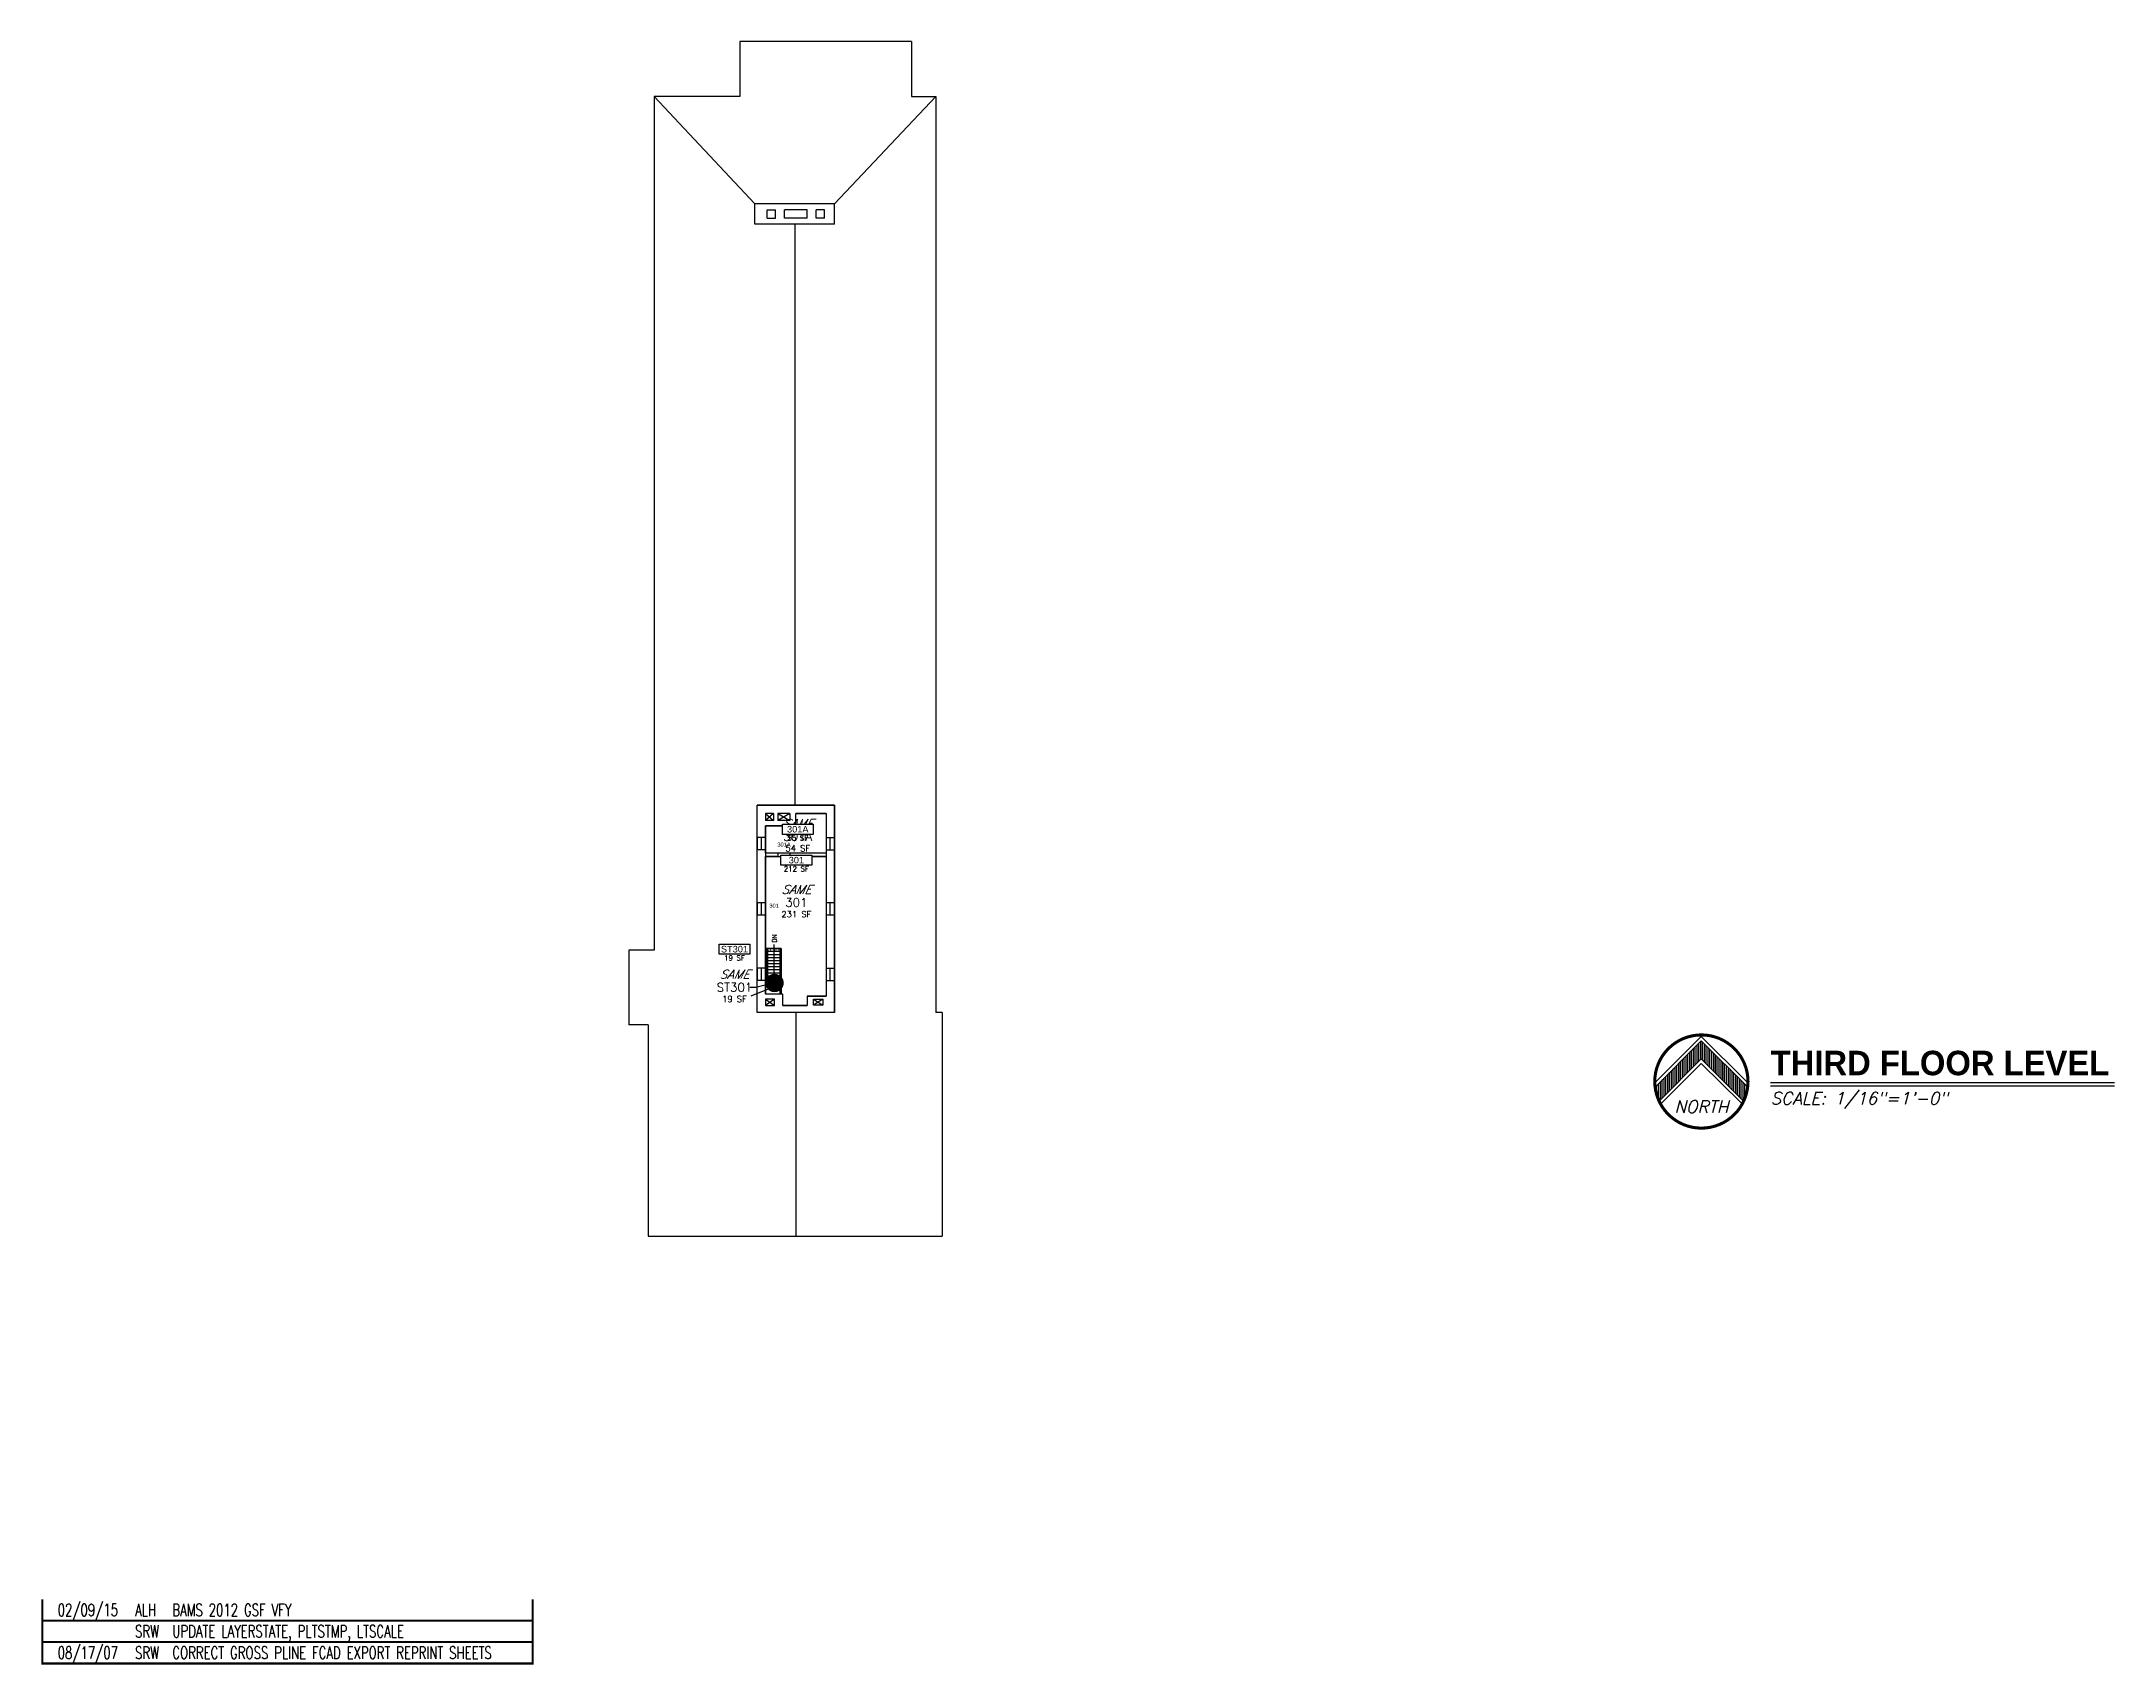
# Model space of a CAD drawing. Header units: inches. Extents: x 3065776 to 3066114, y 1245057 to 1245322.
import ezdxf
from ezdxf.enums import TextEntityAlignment as Align

# ---------------------------------------------------------------- set-up
doc = ezdxf.new("R2010")
doc.units = ezdxf.units.IN
doc.header["$MEASUREMENT"] = 0
doc.set_wipeout_variables(frame=1)
for name, color, linetype in [('A-ANNO-LEVL', 4, 'Continuous'), ('A-ANNO-NRTH', 4, 'Continuous'), ('A-ANNO-REVS', 1, 'Continuous'), ('A-ANNO-RMNO', 4, 'Continuous'), ('A-ANNO-RMNO-OLD', 4, 'Continuous'), ('A-ANNO-RMSF', 4, 'Continuous'), ('A-ANNO-SCAL', 4, 'Continuous'), ('A-FLOR-LEVL', 3, 'Continuous'), ('A-GLAZ', 2, 'Continuous'), ('A-ROOF', 1, 'Continuous'), ('A-SPAC-ANOT', 7, 'Continuous'), ('A-SPAC-GROS', 6, 'Continuous'), ('A-SPAC-PPLN-AREA', 3, 'Continuous'), ('A-SPAC-RMBX', 4, 'Continuous'), ('A-SPAC-RMDR', 7, 'Continuous'), ('A-SPAC-RMNO', 4, 'Continuous'), ('A-SPAC-RMTW', 4, 'Continuous'), ('A-SPAC-WPBX', 4, 'Continuous'), ('A-WALL', 7, 'Continuous'), ('A-WALL-HEAD', 4, 'Continuous')]:
    doc.layers.add(name, color=color, linetype=linetype)
doc.styles.add('FAI1', font='arial.ttf')
doc.styles.add('LEVELTXT', font='bold.shx', dxfattribs={"height": 0.25})
doc.styles.add('REVS', font='romans.shx', dxfattribs={"width": 0.7})
doc.styles.add('RMTAG-OLDNUM', font='complex.shx', dxfattribs={"oblique": 25, "height": 17})
doc.styles.add('RMTAG-RMNUM', font='simplex', dxfattribs={"height": 17})
doc.styles.add('RMTAG-SQFT', font='simplex', dxfattribs={"height": 12})
doc.styles.add('ROMANS', font='romans.shx')
doc.styles.add('SCALETXT', font='simplex.shx', dxfattribs={"oblique": 15, "height": 0.125})
doc.styles.add('SIMPLEX', font='simplex')
doc.styles.get("Standard").update_dxf_attribs({"font": 'arial.ttf'})
doc.dimstyles.get("Standard").update_dxf_attribs({"dimtxt": 0.18, "dimasz": 0.18, "dimexe": 0.18, "dimexo": 0.0625, "dimgap": 0.09, "dimtad": 0, "dimtih": 1, "dimtoh": 1, "dimdec": 4, "dimzin": 0, "dimdsep": 46, "dimtxsty": 'Standard', "dimcen": 0.09, "dimadec": 0, "dimazin": 0, "dimtfac": 1, "dimtdec": 4, "dimtofl": 0, "dimtmove": 0, "dimatfit": 3, "dimfxl": 1, "dimtolj": 1, "dimtzin": 0, "dimarcsym": 0})

# ---------------------------------------------------------------- blocks, each defined once
blk = doc.blocks.new('*X10')
at = {"color": 0}
for p, q in [((-0.919, 0.029), (-0.919, 0.214)), ((-0.9, 0.047), (-0.9, 0.233)), ((-0.881, 0.066), (-0.881, 0.252)), ((-0.862, 0.085), (-0.862, 0.271)), ((-0.844, 0.104), (-0.844, 0.289)), ((-0.825, 0.122), (-0.825, 0.308)), ((-0.806, 0.141), (-0.806, 0.327)), ((-0.787, 0.16), (-0.787, 0.346)), ((-0.769, 0.179), (-0.769, 0.364)), ((-0.75, 0.197), (-0.75, 0.383)), ((-0.731, 0.216), (-0.731, 0.402)), ((-0.712, 0.235), (-0.712, 0.421)), ((-0.694, 0.228), (-0.694, 0.414)), ((-0.675, 0.209), (-0.675, 0.395)), ((-0.656, 0.19), (-0.656, 0.376)), ((-0.637, 0.172), (-0.637, 0.357)), ((-0.619, 0.153), (-0.619, 0.339)), ((-0.6, 0.134), (-0.6, 0.32)), ((-0.581, 0.115), (-0.581, 0.301)), ((-0.562, 0.097), (-0.562, 0.282)), ((-0.544, 0.078), (-0.544, 0.264)), ((-0.525, 0.059), (-0.525, 0.245)), ((-0.506, 0.04), (-0.506, 0.226)), ((-1.125, -0.178), (-1.125, 0.008)), ((-1.106, -0.159), (-1.106, 0.027)), ((-1.087, -0.14), (-1.087, 0.046)), ((-1.069, -0.121), (-1.069, 0.064)), ((-1.05, -0.103), (-1.05, 0.083)), ((-1.031, -0.084), (-1.031, 0.102)), ((-1.012, -0.065), (-1.012, 0.121)), ((-0.994, -0.046), (-0.994, 0.139)), ((-0.975, -0.028), (-0.975, 0.158)), ((-0.956, -0.009), (-0.956, 0.177)), ((-0.937, 0.01), (-0.937, 0.196)), ((-0.487, 0.022), (-0.487, 0.207)), ((-0.469, 0.003), (-0.469, 0.189)), ((-0.45, -0.016), (-0.45, 0.17)), ((-0.431, -0.035), (-0.431, 0.151)), ((-0.412, -0.053), (-0.412, 0.132)), ((-0.394, -0.072), (-0.394, 0.114)), ((-0.375, -0.091), (-0.375, 0.095)), ((-0.356, -0.11), (-0.356, 0.076)), ((-0.337, -0.128), (-0.337, 0.057)), ((-0.319, -0.147), (-0.319, 0.039)), ((-0.3, -0.166), (-0.3, 0.02)), ((-0.281, -0.185), (-0.281, 0.001)), ((-1.163, -0.126), (-1.163, -0.029)), ((-1.144, -0.165), (-1.144, -0.011)), ((-0.263, -0.145), (-0.263, -0.018)), ((-0.244, -0.089), (-0.244, -0.036))]:
    blk.add_line(p, q, dxfattribs=at)
blk = doc.blocks.new('FMNORTH')
at = {"layer": 'A-ANNO-NRTH'}
for p, q in [((-0.707, 0.471), (-1.167, 0.011)), ((-0.707, 0.471), (-0.246, 0.011)), ((-0.707, 0.196), (-1.111, -0.208)), ((-0.707, 0.196), (-0.302, -0.208))]:
    blk.add_line(p, q, dxfattribs=at)
at = {"layer": 'A-ANNO-NRTH', "const_width": 0.0312}
blk.add_lwpolyline([(-1.182, 0.011, 1), (-0.231, 0.011, 1)], format="xyb", close=True, dxfattribs=at)
at = {"layer": 'A-ANNO-NRTH'}
blk.add_lwpolyline([(-1.179, -0.046), (-1.162, -0.128), (-1.133, -0.186), (-1.16, -0.125), (-1.179, -0.046), (-0.707, 0.427), (-0.234, -0.046), (-0.249, -0.111), (-0.28, -0.186), (-0.707, 0.241), (-1.133, -0.186)], dxfattribs=at)
blk.add_blockref('*X10', (0, 0), dxfattribs=at)
at = {"layer": 'A-ANNO-NRTH', "style": 'SCALETXT', "oblique": 15}
blk.add_text('NORTH', height=0.125, dxfattribs=at).set_placement((-0.707, -0.245), align=Align.MIDDLE)
blk = doc.blocks.new('VS')
at = {"layer": 'A-ANNO-LEVL', "style": 'LEVELTXT'}
blk.add_attdef('VIEW', (0, 0.075), '', height=0.25, dxfattribs=at)
at = {"layer": 'A-ANNO-SCAL', "style": 'SCALETXT', "oblique": 15}
blk.add_attdef('SCALE', (0, -0.222), '', height=0.125, dxfattribs=at)
blk = doc.blocks.new('RMTAG3')
at = {"layer": 'A-ANNO-RMNO', "style": 'RMTAG-RMNUM'}
blk.add_attdef('ROOM#', text='', height=17, dxfattribs=at).set_placement((0, 0), align=Align.BOTTOM_CENTER)
at = {"layer": 'A-ANNO-RMNO-OLD', "style": 'RMTAG-OLDNUM', "oblique": 25}
blk.add_attdef('OLDROOM#', text='', height=17, dxfattribs=at).set_placement((0, 25.5), align=Align.BOTTOM_CENTER)
at = {"layer": 'A-ANNO-RMSF', "style": 'RMTAG-SQFT'}
blk.add_attdef('SQ-FT', text='', height=12, dxfattribs=at).set_placement((0, -19), align=Align.BOTTOM_CENTER)
blk = doc.blocks.new('AWI002')
blk.add_line((-0.5, -1), (0.5, -1))
blk = doc.blocks.new('FMGRM1')
at = {"style": 'FAI1'}
for tag, p in [('DATA1', (0, -0.284)), ('DATA2', (0, -0.443)), ('DATA3', (0, -0.602)), ('DATA4', (0, -0.762)), ('DATA5', (0, -0.921))]:
    blk.add_attdef(tag, text='', height=0.117, dxfattribs=at).set_placement(p, align=Align.CENTER)
at = {"layer": 'A-SPAC-RMDR', "style": 'FAI1'}
blk.add_attdef('RMDOOR', text='', height=0.08, dxfattribs=at).set_placement((0, 0.257), align=Align.MIDDLE)
at = {"layer": 'A-SPAC-RMNO', "style": 'FAI1'}
blk.add_attdef('RMNUMB', text='', height=0.16, dxfattribs=at).set_placement((0, 0), align=Align.MIDDLE)
at = {"linetype": 'Continuous'}
blk.add_wipeout([(-0.375, -0.125), (0.375, -0.125), (0.375, 0.125), (-0.375, 0.125)], dxfattribs=at).dxf.layer = 'A-SPAC-WPBX'
at = {"layer": 'A-SPAC-RMBX', "linetype": 'Continuous'}
blk.add_lwpolyline([(-0.375, 0.125), (0.375, 0.125), (0.375, -0.125), (-0.375, -0.125)], close=True, dxfattribs=at)
blk = doc.blocks.new('14_revision')
at = {"const_width": 4}
blk.add_lwpolyline([(960, 42), (960, 0), (0, 0), (0, 42)], dxfattribs=at)
at = {"style": 'REVS', "width": 0.7}
for tag, p in [('REVDATE', (29.9, 21.1)), ('REVINITIALS', (181.4, 21.1)), ('REVREASON', (254.4, 21.1))]:
    blk.add_attdef(tag, text='', height=24, dxfattribs=at).set_placement(p, align=Align.MIDDLE_LEFT)
blk = doc.blocks.new('SREV_UPDATE')
at = {"layer": 'A-ANNO-REVS'}
blk.add_blockref('14_revision', (0, 0), dxfattribs=at).add_auto_attribs({'REVREASON': 'UPDATE LAYERSTATE, PLTSTMP, LTSCALE', 'REVINITIALS': 'SRW'})

msp = doc.modelspace()

# ---------------------------------------------------------------- linework, layer by layer
at = {"layer": 'A-ANNO-LEVL'}
for p, q in [((3066057.92, 1245151.7), (3066114.06, 1245151.7)), ((3066057.92, 1245151.2), (3066114.06, 1245151.2))]:
    msp.add_line(p, q, dxfattribs=at)
at = {"layer": 'A-ANNO-RMNO'}
msp.add_line((3065894.83, 1245167.15), (3065891.47, 1245165.82), dxfattribs=at)
msp.add_solid([(3065894.77, 1245167.31), (3065894.89, 1245167), (3065895.76, 1245167.52)], dxfattribs=at)
at = {"layer": 'A-FLOR-LEVL'}
for p, q in [((3065896.43, 1245173.58), (3065893.84, 1245173.58)), ((3065894.01, 1245173.08), (3065893.84, 1245173.08)), ((3065894.01, 1245172.58), (3065893.84, 1245172.58)), ((3065894.01, 1245172.08), (3065893.84, 1245172.08)), ((3065894.01, 1245171.58), (3065893.84, 1245171.58)), ((3065894.01, 1245171.08), (3065893.84, 1245171.08)), ((3065894.01, 1245173.58), (3065894.01, 1245168.58)), ((3065894.18, 1245173.58), (3065894.18, 1245168.58)), ((3065896.27, 1245173.08), (3065894.18, 1245173.08)), ((3065896.27, 1245172.58), (3065894.18, 1245172.58)), ((3065896.27, 1245172.08), (3065894.18, 1245172.08)), ((3065896.27, 1245171.58), (3065894.18, 1245171.58)), ((3065896.27, 1245171.08), (3065894.18, 1245171.08)), ((3065895.28, 1245169.3), (3065895.28, 1245174.26)), ((3065894.01, 1245170.58), (3065893.84, 1245170.58)), ((3065894.01, 1245170.08), (3065893.84, 1245170.08)), ((3065894.01, 1245169.58), (3065893.84, 1245169.58)), ((3065894.01, 1245169.08), (3065893.84, 1245169.08)), ((3065896.27, 1245168.58), (3065893.84, 1245168.58)), ((3065896.27, 1245170.58), (3065894.18, 1245170.58)), ((3065896.27, 1245170.08), (3065894.18, 1245170.08)), ((3065896.27, 1245169.58), (3065894.18, 1245169.58)), ((3065896.27, 1245169.08), (3065894.18, 1245169.08))]:
    msp.add_line(p, q, dxfattribs=at)
msp.add_solid([(3065895.61, 1245169.3), (3065894.95, 1245169.3), (3065895.28, 1245168.55)], dxfattribs=at)
at = {"layer": 'A-GLAZ'}
for p, q in [((3065892.51, 1245191.71), (3065892.51, 1245189.71)), ((3065893.84, 1245191.71), (3065893.84, 1245189.71)), ((3065903.76, 1245191.71), (3065903.76, 1245189.71)), ((3065905.09, 1245191.71), (3065905.09, 1245189.71)), ((3065892.51, 1245181.05), (3065892.51, 1245179.05)), ((3065893.84, 1245181.05), (3065893.84, 1245179.05)), ((3065903.76, 1245181.05), (3065903.76, 1245179.05)), ((3065905.09, 1245181.05), (3065905.09, 1245179.05)), ((3065892.51, 1245170.38), (3065892.51, 1245168.38)), ((3065893.84, 1245170.38), (3065893.84, 1245168.38)), ((3065903.76, 1245170.38), (3065903.76, 1245168.38)), ((3065905.09, 1245170.38), (3065905.09, 1245168.38))]:
    msp.add_line(p, q, dxfattribs=at)
at = {"layer": 'A-ROOF'}
for p, q in [((3065917.68, 1245321.63), (3065889.68, 1245321.63)), ((3065889.68, 1245321.63), (3065889.68, 1245312.63)), ((3065917.68, 1245321.63), (3065917.68, 1245312.63)), ((3065889.68, 1245312.63), (3065875.68, 1245312.63)), ((3065875.68, 1245312.63), (3065875.68, 1245173.3)), ((3065875.68, 1245312.63), (3065892.13, 1245295.13)), ((3065921.68, 1245312.63), (3065905.13, 1245295.13)), ((3065917.68, 1245312.63), (3065921.68, 1245312.63)), ((3065921.68, 1245312.63), (3065921.68, 1245163.13)), ((3065898.63, 1245291.8), (3065898.63, 1245196.96)), ((3065871.52, 1245173.3), (3065871.52, 1245161.13)), ((3065875.68, 1245173.3), (3065871.52, 1245173.3)), ((3065874.68, 1245161.13), (3065871.52, 1245161.13)), ((3065874.68, 1245161.13), (3065874.68, 1245126.63)), ((3065898.8, 1245163.13), (3065898.8, 1245126.63)), ((3065922.68, 1245163.13), (3065921.68, 1245163.13)), ((3065922.68, 1245163.13), (3065922.68, 1245126.63)), ((3065874.68, 1245126.63), (3065922.68, 1245126.63))]:
    msp.add_line(p, q, dxfattribs=at)
at = {"layer": 'A-SPAC-GROS'}
msp.add_lwpolyline([(3065892.51, 1245196.96), (3065905.09, 1245196.96), (3065905.09, 1245163.13), (3065892.51, 1245163.13)], close=True, dxfattribs=at)
at = {"layer": 'A-SPAC-PPLN-AREA'}
for points in [[(3065893.84, 1245193.63), (3065898.8, 1245193.63), (3065898.8, 1245195.63), (3065903.76, 1245195.63), (3065903.76, 1245189.13), (3065893.84, 1245189.13)], [(3065893.84, 1245188.63), (3065903.76, 1245188.63), (3065903.76, 1245165.83), (3065900.68, 1245165.83), (3065900.68, 1245164.3), (3065896.68, 1245164.3), (3065896.68, 1245166.16), (3065896.43, 1245166.16), (3065896.43, 1245173.58), (3065893.84, 1245173.58)], [(3065893.84, 1245173.58), (3065896.43, 1245173.58), (3065896.43, 1245166.16), (3065893.84, 1245166.16)]]:
    msp.add_lwpolyline(points, close=True, dxfattribs=at)
at = {"layer": 'A-WALL'}
for p, q in [((3065905.13, 1245295.13), (3065892.13, 1245295.13)), ((3065892.13, 1245291.8), (3065892.13, 1245295.13)), ((3065894.13, 1245292.8), (3065894.13, 1245294.13)), ((3065894.13, 1245294.13), (3065895.47, 1245294.13)), ((3065894.13, 1245292.8), (3065895.47, 1245292.8)), ((3065895.47, 1245292.8), (3065895.47, 1245294.13)), ((3065896.97, 1245292.8), (3065896.97, 1245294.13)), ((3065900.63, 1245294.13), (3065896.97, 1245294.13)), ((3065900.63, 1245292.8), (3065896.97, 1245292.8)), ((3065900.63, 1245292.8), (3065900.63, 1245294.13)), ((3065903.47, 1245294.13), (3065902.13, 1245294.13)), ((3065902.13, 1245292.8), (3065902.13, 1245294.13)), ((3065903.47, 1245292.8), (3065902.13, 1245292.8)), ((3065903.47, 1245292.8), (3065903.47, 1245294.13)), ((3065905.13, 1245291.8), (3065905.13, 1245295.13)), ((3065905.13, 1245291.8), (3065892.13, 1245291.8)), ((3065905.09, 1245196.96), (3065892.51, 1245196.96)), ((3065892.51, 1245163.13), (3065892.51, 1245196.96)), ((3065893.84, 1245195.63), (3065893.84, 1245194.46)), ((3065895.18, 1245195.63), (3065893.84, 1245195.63)), ((3065895.18, 1245195.63), (3065895.18, 1245194.46)), ((3065895.84, 1245195.63), (3065895.84, 1245194.46)), ((3065897.84, 1245195.63), (3065895.84, 1245195.63)), ((3065897.84, 1245195.63), (3065897.84, 1245194.46)), ((3065903.76, 1245195.63), (3065898.8, 1245195.63)), ((3065898.8, 1245193.63), (3065898.8, 1245195.63)), ((3065903.76, 1245195.63), (3065903.76, 1245165.83)), ((3065905.09, 1245163.13), (3065905.09, 1245196.96)), ((3065893.84, 1245191.71), (3065892.51, 1245191.71)), ((3065895.18, 1245194.46), (3065893.84, 1245194.46)), ((3065898.8, 1245193.63), (3065893.84, 1245193.63)), ((3065893.84, 1245193.63), (3065893.84, 1245166.16)), ((3065897.84, 1245194.46), (3065895.84, 1245194.46)), ((3065903.76, 1245191.71), (3065905.09, 1245191.71)), ((3065893.84, 1245189.71), (3065892.51, 1245189.71)), ((3065895.84, 1245189.13), (3065893.84, 1245189.13)), ((3065895.84, 1245188.63), (3065893.84, 1245188.63)), ((3065895.84, 1245189.13), (3065895.84, 1245188.63)), ((3065903.76, 1245189.13), (3065897.84, 1245189.13)), ((3065897.84, 1245189.13), (3065897.84, 1245188.63)), ((3065903.76, 1245188.63), (3065897.84, 1245188.63)), ((3065903.76, 1245189.71), (3065905.09, 1245189.71)), ((3065893.84, 1245181.05), (3065892.51, 1245181.05)), ((3065905.09, 1245181.05), (3065903.76, 1245181.05)), ((3065893.84, 1245179.05), (3065892.51, 1245179.05)), ((3065905.09, 1245179.05), (3065903.76, 1245179.05)), ((3065896.27, 1245166.16), (3065896.27, 1245173.58)), ((3065896.43, 1245166.16), (3065896.43, 1245173.58)), ((3065893.84, 1245170.38), (3065892.51, 1245170.38)), ((3065893.84, 1245168.38), (3065892.51, 1245168.38)), ((3065903.76, 1245170.38), (3065905.09, 1245170.38)), ((3065903.76, 1245168.38), (3065905.09, 1245168.38)), ((3065895.33, 1245165.31), (3065893.83, 1245165.31)), ((3065893.83, 1245165.31), (3065893.83, 1245164.31)), ((3065893.83, 1245164.31), (3065895.33, 1245164.31)), ((3065896.68, 1245166.16), (3065893.84, 1245166.16)), ((3065895.33, 1245164.31), (3065895.33, 1245165.31)), ((3065896.68, 1245164.3), (3065896.68, 1245166.16)), ((3065896.68, 1245164.3), (3065900.68, 1245164.3)), ((3065900.68, 1245165.83), (3065903.76, 1245165.83)), ((3065900.68, 1245165.83), (3065900.68, 1245164.3)), ((3065901.69, 1245164.32), (3065901.69, 1245165.32)), ((3065901.69, 1245165.32), (3065903.19, 1245165.32)), ((3065903.19, 1245164.32), (3065901.69, 1245164.32)), ((3065903.19, 1245165.32), (3065903.19, 1245164.32)), ((3065905.09, 1245163.13), (3065892.51, 1245163.13))]:
    msp.add_line(p, q, dxfattribs=at)
for points in [[(3065893.83, 1245165.31), (3065895.33, 1245164.31)], [(3065895.33, 1245165.31), (3065893.83, 1245164.31)], [(3065901.69, 1245165.32), (3065903.19, 1245164.32)], [(3065903.19, 1245165.32), (3065901.69, 1245164.32)]]:
    msp.add_lwpolyline(points, dxfattribs=at)
at = {"layer": 'A-WALL-HEAD'}
for p, q in [((3065897.84, 1245189.13), (3065895.84, 1245189.13)), ((3065895.84, 1245188.63), (3065897.84, 1245188.63))]:
    msp.add_line(p, q, dxfattribs=at)

# ---------------------------------------------------------------- block references
at = {"layer": 'A-ANNO-LEVL', "xscale": 16, "yscale": 16, "zscale": 16}
msp.add_blockref('VS', (3066057.92, 1245151.7), dxfattribs=at).add_auto_attribs({'VIEW': 'THIRD FLOOR LEVEL', 'SCALE': 'SCALE: 1/16"=1\'-0"'})
at = {"layer": 'A-ANNO-NRTH', "xscale": 16, "yscale": 16, "zscale": 16}
msp.add_blockref('FMNORTH', (3066057.92, 1245151.7), dxfattribs=at)
at = {"layer": 'A-ANNO-REVS', "xscale": 0.08333333333333333, "yscale": 0.08333333333333333, "zscale": 0.08333333333333333}
for p, values in [((3065775.83, 1245063.88), {'REVREASON': 'BAMS 2012 GSF VFY', 'REVINITIALS': 'ALH', 'REVDATE': '02/09/15'}), ((3065775.83, 1245056.89), {'REVREASON': 'CORRECT GROSS PLINE FCAD EXPORT REPRINT SHEETS', 'REVINITIALS': 'SRW', 'REVDATE': '08/17/07'})]:
    msp.add_blockref('14_revision', p, dxfattribs=at).add_auto_attribs(values)
msp.add_blockref('SREV_UPDATE', (3065775.83, 1245060.39), dxfattribs=at)
at = {"layer": 'A-ANNO-RMNO', "xscale": 0.08333333333333333, "yscale": 0.08333333333333333, "zscale": 0.08333333333333333}
for p, values in [((3065899.12, 1245190.73), {'OLDROOM#': 'SAME', 'ROOM#': '301A', 'SQ-FT': '54 SF'}), ((3065898.89, 1245179.97), {'OLDROOM#': 'SAME', 'ROOM#': '301', 'SQ-FT': '231 SF'}), ((3065888.79, 1245166.12), {'OLDROOM#': 'SAME', 'ROOM#': 'ST301', 'SQ-FT': '19 SF'})]:
    msp.add_blockref('RMTAG3', p, dxfattribs=at).add_auto_attribs(values)
at = {"layer": 'A-GLAZ', "zscale": 3}
for p, xscale, yscale, rotation in [((3065893.84, 1245190.71), -2, 0.6666666666666619, 270), ((3065903.76, 1245190.71), 2, 0.6666666666666619, 90), ((3065893.84, 1245180.05), -2, 0.6666666666666666, 270), ((3065903.76, 1245180.05), 2, 0.6666666666666619, 90), ((3065893.84, 1245169.38), -2, 0.6666666666666666, 270), ((3065903.76, 1245169.38), 2, 0.6666666666666714, 90)]:
    msp.add_blockref('AWI002', p, dxfattribs=dict(at, xscale=xscale, yscale=yscale, rotation=rotation))

# ---------------------------------------------------------------- texts
at = {"layer": 'A-FLOR-LEVL', "style": 'SIMPLEX'}
msp.add_text('DN', height=0.75, rotation=90, dxfattribs=at).set_placement((3065895.68, 1245174.53))

# ---------------------------------------------------------------- leaders
at = {"layer": 'A-SPAC-RMTW'}
msp.add_leader([(3065895.33, 1245167.96), (3065892.26, 1245167.22), (3065891.3, 1245167.22)], dimstyle='Standard', override={"dimscale": 192, "dimasz": 0.0625, "dimlunit": 4, "dimtmove": 2, "dimldrblk": 'DotSmall'}, dxfattribs=at)

# ---------------------------------------------------------------- next in the draw order: block references
ref = msp.add_blockref('FMGRM1', (3065899.12, 1245193.06), dxfattribs=dict(at, xscale=6.716666666666666, yscale=6.716666666666666, zscale=6.716666666666666))
ref.add_attrib('RMNUMB', '301A', dxfattribs={"layer": 'A-SPAC-RMNO', "height": 1.075, "style": 'FAI1'}).set_placement((3065899.12, 1245193.06), align=Align.MIDDLE)
ref.add_attrib('RMDOOR', '301A', dxfattribs={"layer": 'A-SPAC-RMDR', "height": 0.667, "style": 'FAI1'}).set_placement((3065896.87, 1245190.55), align=Align.MIDDLE)
ref = msp.add_blockref('FMGRM1', (3065888.79, 1245173.48), dxfattribs=dict(at, xscale=6.716666666666666, yscale=6.716666666666666, zscale=6.716666666666666))
ref.add_attrib('RMNUMB', 'ST301', dxfattribs={"layer": 'A-SPAC-RMNO', "height": 1.075, "style": 'FAI1'}).set_placement((3065888.79, 1245173.48), align=Align.MIDDLE)
ref.add_attrib('RMDOOR', 'ST301', dxfattribs={"layer": 'A-SPAC-RMDR', "height": 0.667, "style": 'FAI1'}).set_placement((3065895.16, 1245173.39), align=Align.MIDDLE)

# ---------------------------------------------------------------- next in the draw order: linework, layer by layer
at = {"layer": 'A-WALL'}
for points in [[(3065893.84, 1245195.63), (3065895.18, 1245194.46)], [(3065895.18, 1245195.63), (3065893.84, 1245194.46)], [(3065895.84, 1245195.63), (3065897.84, 1245194.46)], [(3065897.84, 1245195.63), (3065895.84, 1245194.46)]]:
    msp.add_lwpolyline(points, dxfattribs=at)

# ---------------------------------------------------------------- next in the draw order: block references
at = {"layer": 'A-SPAC-RMTW'}
ref = msp.add_blockref('FMGRM1', (3065898.89, 1245188.01), dxfattribs=dict(at, xscale=6.716666666666666, yscale=6.716666666666666, zscale=6.716666666666666))
ref.add_attrib('RMNUMB', '301', dxfattribs={"layer": 'A-SPAC-RMNO', "height": 1.075, "style": 'FAI1'}).set_placement((3065898.89, 1245188.01), align=Align.MIDDLE)
ref.add_attrib('RMDOOR', '301', dxfattribs={"layer": 'A-SPAC-RMDR', "height": 0.667, "style": 'FAI1'}).set_placement((3065895.25, 1245180.58), align=Align.MIDDLE)

# ---------------------------------------------------------------- next in the draw order: texts
at = {"layer": 'A-SPAC-ANOT', "style": 'ROMANS'}
for s, p in [('55 SF', (3065899.12, 1245191.22)), ('19 SF', (3065888.79, 1245171.63))]:
    msp.add_text(s, height=0.84, dxfattribs=at).set_placement(p, align=Align.CENTER)

# ---------------------------------------------------------------- next in the draw order: texts
msp.add_text('212 SF', height=0.84, dxfattribs=at).set_placement((3065898.89, 1245186.17), align=Align.CENTER)

doc.saveas('drawing.dxf')
